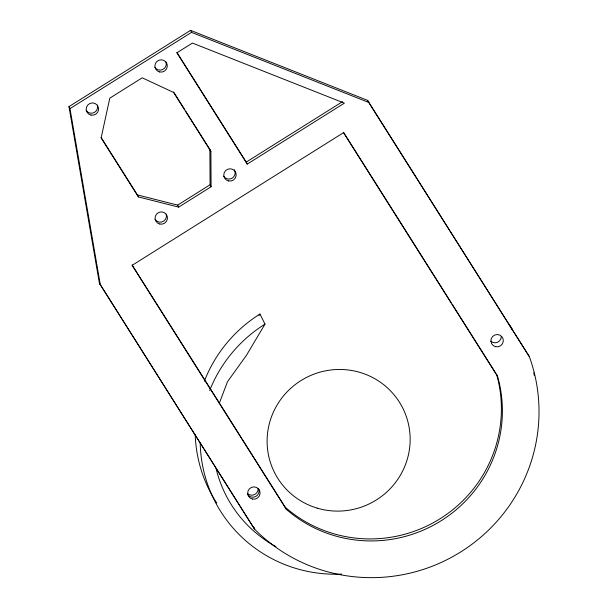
<?xml version="1.0" encoding="UTF-8"?>
<svg xmlns="http://www.w3.org/2000/svg" width="607" height="607" viewBox="0 0 607 607"><rect width="100%" height="100%" fill="white"/><g stroke="black" fill="none" stroke-linecap="round" stroke-linejoin="round"><path stroke-width="0.91" d="M219.294 403.321L227.488 381.704L246.45 355.307L264.986 324.115L259.948 314.039A137.539 135.285 -26.6 0 0 204.309 381.295M258.992 315.64L259.948 314.039M68.97 106.627L190.53 30.35L367.645 100.39L529.357 356.673A165.961 163.237 -26.6 0 1 460.819 551.877A165.961 163.237 -26.6 0 1 254.538 529.129L99.389 283.219L68.97 106.627L69.98 108.638L100.398 285.229M69.98 108.638L191.539 32.368L368.654 102.401L529.357 356.673M101.119 137.516L137.394 194.915L177.669 205.105L210.075 184.771L209.885 149.428L185.696 111.157M247.231 164.102L176.895 52.809L192.427 43.059L344.374 103.144L247.231 164.102L246.222 162.084L342.568 101.635M210.895 151.447L173.61 92.446L142.213 77.81L109.806 98.144L101.119 137.933L138.404 196.934L178.678 207.116L211.084 186.781L210.895 151.447L209.885 149.428M343.509 132.265L451.153 302.59M452.169 304.19L496.131 373.76M497.649 376.575L343.509 132.675L132.106 265.335L286.246 509.227A130.004 127.872 -26.6 0 0 441.145 520.745A130.004 127.872 -26.6 0 0 497.649 376.575L496.64 374.557A130.004 127.872 -26.6 0 1 440.136 518.727A130.004 127.872 -26.6 0 1 285.237 507.217L132.106 264.918M176.895 52.392L246.222 162.084M173.61 92.029L184.695 109.564M99.389 283.219L254.538 529.129M367.645 100.39L368.654 102.401M190.53 30.35L191.539 32.368M210.075 184.771L211.084 186.781M177.669 205.105L178.678 207.116M137.394 194.915L138.404 196.934M285.237 507.217L286.246 509.227M258.825 489.174A6.237 6.138 -26.6 0 1 256.146 496.223L254.667 496.905A6.237 6.138 -26.6 0 1 247.58 494.348M275.965 546.626A124.951 122.902 -26.6 0 1 216.077 468.467M341.635 574.093A137.539 135.285 -26.6 0 1 200.204 442.753M209.696 390.483A137.539 135.285 -26.6 0 1 264.986 324.115M216.745 503.066A137.539 135.285 -26.6 0 1 195.211 434.529M258.074 488.741A6.237 6.138 -26.6 0 1 255.137 494.204L253.658 494.887A6.237 6.138 -26.6 0 1 247.603 493.567M234.249 169.603A6.237 6.138 -26.6 0 1 232.246 178.109A6.237 6.138 -26.6 0 1 223.68 176.235M510.373 326.9A18.521 18.218 -26.6 0 1 512.566 330.2M508.294 323.706A18.521 18.218 -26.6 0 1 511.906 328.903M166.212 214.172A6.237 6.138 -26.6 0 1 154.975 219.347M97.34 105.193A6.237 6.138 -26.6 0 1 86.103 110.375M166.045 62.081A6.237 6.138 -26.6 0 1 154.808 67.263M533.758 372.835A165.961 163.237 -26.6 0 1 534.38 375.619M254.826 528.416A165.961 163.237 -26.6 0 1 253.529 527.111M501.306 336.377A6.237 6.138 -26.6 0 1 490.835 341.195M228.558 180.947A6.237 6.138 -26.6 0 0 235.926 173.071A6.237 6.138 -26.6 0 0 225.44 170.779A6.237 6.138 -26.6 0 0 228.558 180.947M159.679 71.975A6.237 6.138 -26.6 0 0 167.054 64.099A6.237 6.138 -26.6 0 0 156.568 61.8A6.237 6.138 -26.6 0 0 159.679 71.975M159.853 224.059A6.237 6.138 -26.6 0 0 167.221 216.183A6.237 6.138 -26.6 0 0 156.735 213.892A6.237 6.138 -26.6 0 0 159.853 224.059M90.974 115.087A6.237 6.138 -26.6 0 0 98.349 107.211A6.237 6.138 -26.6 0 0 87.863 104.92A6.237 6.138 -26.6 0 0 90.974 115.087M495.691 346.696A6.237 6.138 -26.6 0 0 503.059 338.82A6.237 6.138 -26.6 0 0 492.573 336.528A6.237 6.138 -26.6 0 0 495.691 346.696M252.459 499.06A6.237 6.138 -26.6 0 0 259.834 491.184A6.237 6.138 -26.6 0 0 249.34 488.893A6.237 6.138 -26.6 0 0 252.459 499.06M317.173 508.127A71.763 70.587 -26.6 0 0 408.45 423.989A71.763 70.587 -26.6 0 0 290.26 388.753A71.763 70.587 -26.6 0 0 317.173 508.127"/></g></svg>
